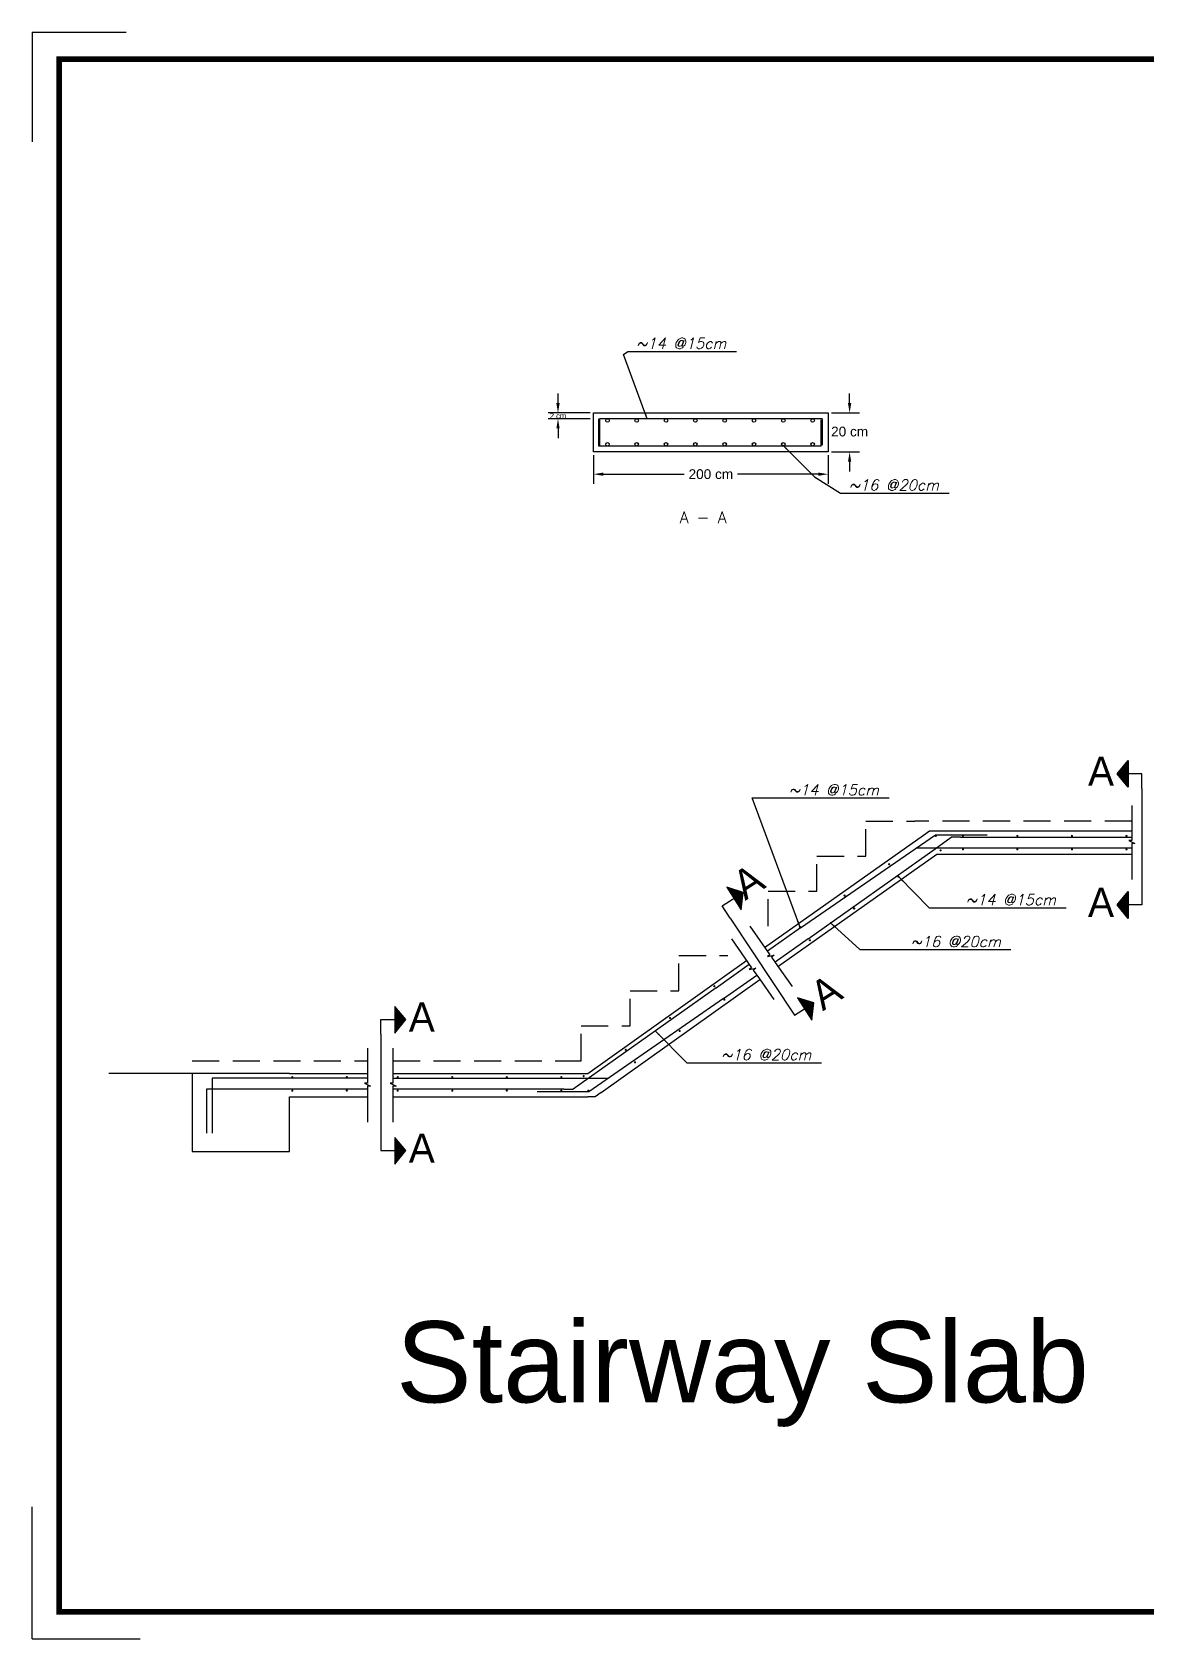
# Model space of a CAD drawing. Header units: inches. Extents: x -1152 to 1352, y 183 to 608.
# Drawn here: x 904.05 to 924.64, y 288.97 to 318.67 of the extents above; entities that cross this region are included whole.
import ezdxf

# ---------------------------------------------------------------- set-up
doc = ezdxf.new("R2010")
doc.units = ezdxf.units.IN
doc.header["$MEASUREMENT"] = 0
for name, pattern in [('CENTER2', [1.125, 0.75, -0.125, 0.125, -0.125]), ('DASHED', [0.75, 0.5, -0.25]), ('HIDDEN', [0.375, 0.25, -0.125])]:
    doc.linetypes.add(name, pattern=pattern)
for name, color, linetype in [('1', 1, 'Continuous'), ('AX', 1, 'CENTER2'), ('SAZE_DRAWINGS', 7, 'Continuous'), ('T4', 4, 'Continuous')]:
    doc.layers.add(name, color=color, linetype=linetype)
doc.layers.add('Layer4', color=252, linetype='Continuous', lineweight=25)
doc.styles.add('DIM', font='txt')
doc.styles.add('ROMANC', font='romanc')
doc.styles.add('SAZE_STYLE', font='romancp.shx', dxfattribs={"oblique": 15})
doc.styles.get("Standard").update_dxf_attribs({"font": 'arial.ttf'})
doc.dimstyles.new('SAZE_DIM_STYLE', dxfattribs={"dimtxt": 0.2, "dimasz": 0.2, "dimexe": 0.1, "dimexo": 0.05, "dimgap": 0.05, "dimtad": 0, "dimzin": 0, "dimdsep": 46, "dimtxsty": 'SAZE_STYLE', "dimcen": 0.09, "dimclrd": 2, "dimclre": 2, "dimclrt": 3, "dimadec": 0, "dimazin": 0, "dimtfac": 1, "dimtdec": 4, "dimtix": 1, "dimtmove": 1, "dimatfit": 3, "dimfxl": 1, "dimtolj": 1, "dimtzin": 0, "dimarcsym": 0})
doc.dimstyles.get("Standard").update_dxf_attribs({"dimtxt": 0.18, "dimasz": 0.18, "dimexe": 0.18, "dimexo": 0.0625, "dimgap": 0.09, "dimtad": 0, "dimtih": 1, "dimtoh": 1, "dimdec": 4, "dimzin": 0, "dimdsep": 46, "dimtxsty": 'Standard', "dimcen": 0.09, "dimadec": 0, "dimazin": 0, "dimtfac": 1, "dimtdec": 4, "dimtofl": 0, "dimtmove": 0, "dimatfit": 3, "dimfxl": 1, "dimtolj": 1, "dimtzin": 0, "dimarcsym": 0})

# ---------------------------------------------------------------- blocks, each defined once
blk = doc.blocks.new('*D402')
at = {"color": 0, "lineweight": -2, "transparency": 16777216}
for p, q in [((913.768, 311.813), (913.768, 311.993)), ((914.364, 311.633), (913.588, 311.633)), ((914.364, 311.525), (913.588, 311.525)), ((913.768, 311.345), (913.768, 311.165))]:
    blk.add_line(p, q, dxfattribs=at)
at = {"color": 0, "transparency": 16777216}
for points in [[(913.738, 311.813), (913.798, 311.813), (913.768, 311.633)], [(913.738, 311.345), (913.798, 311.345), (913.768, 311.525)]]:
    blk.add_solid(points, dxfattribs=at)
at = {"layer": 'DEFPOINTS', "color": 0, "transparency": 16777216}
for p in [(914.426, 311.633), (913.768, 311.525), (914.426, 311.525)]:
    blk.add_point(p, dxfattribs=at)
at = {"color": 0, "transparency": 16777216, "insert": (913.768, 311.579), "char_height": 0.18, "attachment_point": 5}
blk.add_mtext('\\A1;{\\H0.55556x;2 cm}', dxfattribs=at)
blk = doc.blocks.new('*D403')
at = {"color": 0, "lineweight": -2, "transparency": 16777216}
for p, q in [((914.426, 310.849), (914.426, 310.32)), ((918.761, 310.849), (918.761, 310.32)), ((914.606, 310.5), (916.103, 310.5)), ((918.581, 310.5), (917.084, 310.5))]:
    blk.add_line(p, q, dxfattribs=at)
at = {"color": 0, "transparency": 16777216}
for points in [[(914.606, 310.53), (914.606, 310.47), (914.426, 310.5)], [(918.581, 310.53), (918.581, 310.47), (918.761, 310.5)]]:
    blk.add_solid(points, dxfattribs=at)
at = {"layer": 'DEFPOINTS', "color": 0, "transparency": 16777216}
for p in [(914.426, 310.911), (918.761, 310.911), (918.761, 310.5)]:
    blk.add_point(p, dxfattribs=at)
at = {"color": 0, "transparency": 16777216, "insert": (916.594, 310.5), "char_height": 0.18, "attachment_point": 5}
blk.add_mtext('\\A1;200 cm', dxfattribs=at)
blk = doc.blocks.new('*D404')
at = {"color": 0, "lineweight": -2, "transparency": 16777216}
for p, q in [((919.159, 311.813), (919.159, 311.993)), ((918.823, 311.633), (919.339, 311.633)), ((918.823, 310.911), (919.339, 310.911)), ((919.159, 310.731), (919.159, 310.551))]:
    blk.add_line(p, q, dxfattribs=at)
at = {"color": 0, "transparency": 16777216}
for points in [[(919.129, 311.813), (919.189, 311.813), (919.159, 311.633)], [(919.129, 310.731), (919.189, 310.731), (919.159, 310.911)]]:
    blk.add_solid(points, dxfattribs=at)
at = {"layer": 'DEFPOINTS', "color": 0, "transparency": 16777216}
for p in [(918.761, 311.633), (918.761, 310.911), (919.159, 310.911)]:
    blk.add_point(p, dxfattribs=at)
at = {"color": 0, "transparency": 16777216, "insert": (919.159, 311.287), "char_height": 0.18, "attachment_point": 5}
blk.add_mtext('\\A1;20 cm', dxfattribs=at)

msp = doc.modelspace()

# ---------------------------------------------------------------- hatches: boundary and pattern name
h = msp.add_hatch(color=256)
h.dxf.hatch_style = 1
h.paths.add_polyline_path([(924.30684, 305.20675), (924.10265, 304.96328), (924.30684, 304.96328)])
h = msp.add_hatch(color=256)
h.dxf.hatch_style = 1
h.paths.add_polyline_path([(924.30684, 304.71205), (924.30684, 304.96328), (924.10265, 304.96328)])
h = msp.add_hatch(color=256)
h.dxf.hatch_style = 1
h.paths.add_polyline_path([(917.01971, 302.66006), (917.19176, 302.77003), (916.88859, 302.86522)])
h = msp.add_hatch(color=256)
h.dxf.hatch_style = 1
h.paths.add_polyline_path([(917.19176, 302.77003), (917.01971, 302.66006), (917.155, 302.44838)])
h = msp.add_hatch(color=256)
h.dxf.hatch_style = 1
h.paths.add_polyline_path([(924.30684, 302.78354), (924.10265, 302.54007), (924.30684, 302.54007)])
h = msp.add_hatch(color=256)
h.dxf.hatch_style = 1
h.paths.add_polyline_path([(924.30684, 302.28884), (924.30684, 302.54007), (924.10265, 302.54007)])
h = msp.add_hatch(color=256)
h.dxf.hatch_style = 1
h.paths.add_polyline_path([(910.74963, 300.41886), (910.95382, 300.41886), (910.74963, 300.66234)])
h = msp.add_hatch(color=256)
h.dxf.hatch_style = 1
h.paths.add_polyline_path([(918.32467, 300.61824), (918.49672, 300.7282), (918.19355, 300.82339)])
h = msp.add_hatch(color=256)
h.dxf.hatch_style = 1
h.paths.add_polyline_path([(918.49672, 300.7282), (918.32467, 300.61824), (918.45996, 300.40655)])
h = msp.add_hatch(color=256)
h.dxf.hatch_style = 1
h.paths.add_polyline_path([(910.95382, 300.41886), (910.74963, 300.41886), (910.74963, 300.16764)])
h = msp.add_hatch(color=256)
h.dxf.hatch_style = 1
h.paths.add_polyline_path([(910.74963, 297.99565), (910.95382, 297.99565), (910.74963, 298.23912)])
h = msp.add_hatch(color=256)
h.dxf.hatch_style = 1
h.paths.add_polyline_path([(910.95382, 297.99565), (910.74963, 297.99565), (910.74963, 297.74442)])

# ---------------------------------------------------------------- linework, layer by layer
for p, q in [((914.42637, 311.63347), (918.76097, 311.63347)), ((914.42637, 310.91104), (914.42637, 311.63347)), ((918.76097, 311.63347), (918.76097, 310.91104)), ((914.52249, 311.01941), (914.52249, 311.52398)), ((918.6526, 311.52511), (914.53474, 311.52511)), ((914.53474, 311.52511), (914.53474, 311.02924)), ((918.63427, 311.01941), (918.63427, 311.50552)), ((918.6526, 311.52511), (918.6526, 311.03948)), ((918.63427, 311.01941), (914.52249, 311.01941)), ((918.76097, 310.91104), (914.42637, 310.91104)), ((924.10265, 304.96328), (924.30684, 305.20675)), ((924.30684, 305.20675), (924.30684, 304.71205)), ((924.56373, 304.96328), (924.10265, 304.96328)), ((924.30684, 304.71205), (924.10265, 304.96328)), ((924.56373, 304.69181), (924.56373, 304.96328)), ((924.56373, 304.69181), (924.56373, 302.54007)), ((924.37449, 304.37391), (924.37449, 303.72585)), ((918.25304, 302.11398), (920.74432, 303.83647)), ((920.52536, 303.82649), (920.63738, 303.90556)), ((920.63738, 303.90556), (920.77449, 303.90556)), ((920.74432, 303.83647), (921.70168, 303.83647)), ((920.77449, 303.90556), (924.37449, 303.90556)), ((917.58432, 301.75036), (920.52536, 303.82649)), ((918.39125, 301.91152), (920.73867, 303.57711)), ((924.37449, 303.58664), (920.38299, 303.58664)), ((920.73867, 303.57711), (921.03457, 303.78791)), ((921.20918, 303.78791), (921.03457, 303.78791)), ((921.20918, 303.78791), (924.37449, 303.78791)), ((924.37449, 303.72585), (924.32133, 303.72585)), ((924.32133, 303.72585), (924.43296, 303.67408)), ((924.43296, 303.67408), (924.37449, 303.67408)), ((924.37449, 303.67408), (924.37449, 303.47356)), ((917.83346, 301.39744), (920.77449, 303.47356)), ((920.77449, 303.47356), (924.37449, 303.47356)), ((924.37449, 303.47356), (924.37449, 303.0052)), ((916.80325, 302.52173), (917.19176, 302.77003)), ((917.19176, 302.77003), (916.88859, 302.86522)), ((916.88859, 302.86522), (917.155, 302.44838)), ((917.155, 302.44838), (917.19176, 302.77003)), ((924.10265, 302.54007), (924.30684, 302.78354)), ((924.30684, 302.78354), (924.30684, 302.28884)), ((916.94944, 302.29299), (916.80325, 302.52173)), ((924.56373, 302.54007), (924.10265, 302.54007)), ((924.30684, 302.28884), (924.10265, 302.54007)), ((916.94944, 302.29299), (918.13984, 300.50012)), ((917.31216, 302.14823), (917.68387, 301.61737)), ((918.25304, 302.11398), (917.63973, 301.6804)), ((916.97451, 301.90817), (917.34622, 301.37731)), ((918.39125, 301.91152), (917.78106, 301.47856)), ((914.31699, 299.42175), (917.25123, 301.51297)), ((917.68387, 301.61737), (917.64032, 301.58688)), ((917.64032, 301.58688), (917.76145, 301.60849)), ((917.76145, 301.60849), (917.71356, 301.57496)), ((917.71356, 301.57496), (917.82857, 301.4107)), ((914.56443, 299.06764), (917.49875, 301.15947)), ((916.69126, 301.00829), (917.30145, 301.44125)), ((916.82946, 300.80583), (917.44278, 301.23941)), ((917.34622, 301.37731), (917.30267, 301.34682)), ((917.30267, 301.34682), (917.42381, 301.36843)), ((917.42381, 301.36843), (917.37592, 301.3349)), ((917.37592, 301.3349), (917.49093, 301.17064)), ((917.49093, 301.17064), (917.75957, 300.78699)), ((917.82857, 301.4107), (918.09721, 301.02705)), ((916.69126, 301.00829), (914.34384, 299.34271)), ((910.95382, 300.41886), (910.74963, 300.66234)), ((910.74963, 300.66234), (910.74963, 300.16764)), ((916.82946, 300.80583), (914.33818, 299.08335)), ((918.13984, 300.50012), (918.49672, 300.7282)), ((918.49672, 300.7282), (918.19355, 300.82339)), ((918.19355, 300.82339), (918.45996, 300.40655)), ((918.45996, 300.40655), (918.49672, 300.7282)), ((910.49274, 300.1474), (910.49274, 300.41886)), ((910.49274, 300.41886), (910.95382, 300.41886)), ((910.74963, 300.16764), (910.95382, 300.41886)), ((910.49274, 300.1474), (910.49274, 297.99565)), ((910.2461, 299.8901), (910.2461, 299.24204)), ((910.71699, 299.8901), (910.71699, 299.24204)), ((908.8061, 299.42175), (907.0061, 299.42175)), ((907.0061, 299.42175), (907.0061, 297.98175)), ((908.8061, 299.42175), (910.2461, 299.42175)), ((910.71699, 299.42175), (914.31699, 299.42175)), ((910.2461, 299.1319), (907.26846, 299.1319)), ((907.26846, 299.1319), (907.26846, 298.32155)), ((910.2461, 299.33317), (907.37737, 299.33317)), ((907.37737, 299.33317), (907.37737, 298.31624)), ((910.2461, 299.24204), (910.19294, 299.24204)), ((910.19294, 299.24204), (910.30457, 299.19027)), ((910.30457, 299.19027), (910.2461, 299.19027)), ((910.2461, 299.19027), (910.2461, 298.98975)), ((910.71699, 299.24204), (910.66383, 299.24204)), ((910.66383, 299.24204), (910.77546, 299.19027)), ((910.70801, 299.33317), (914.69952, 299.33317)), ((913.87332, 299.1319), (910.70801, 299.1319)), ((910.77546, 299.19027), (910.71699, 299.19027)), ((910.71699, 299.19027), (910.71699, 298.98975)), ((914.33818, 299.08335), (913.38083, 299.08335)), ((913.87332, 299.1319), (914.04793, 299.1319)), ((914.34384, 299.34271), (914.04793, 299.1319)), ((908.8061, 297.98175), (908.8061, 298.98975)), ((908.8061, 298.98975), (910.2461, 298.98975)), ((910.2461, 298.98975), (910.2461, 298.52139)), ((910.71699, 298.98975), (914.31699, 298.98975)), ((910.71699, 298.98975), (910.71699, 298.52139)), ((914.45418, 298.98975), (914.31699, 298.98975)), ((914.56443, 299.06764), (914.45418, 298.98975)), ((910.95382, 297.99565), (910.74963, 298.23912)), ((910.74963, 298.23912), (910.74963, 297.74442)), ((907.0061, 297.98175), (908.8061, 297.98175)), ((910.49274, 297.99565), (910.95382, 297.99565)), ((910.74963, 297.74442), (910.95382, 297.99565))]:
    msp.add_line(p, q)
at = {"linetype": 'DASHED'}
for p, q in [((919.45898, 303.44085), (919.45898, 304.08885)), ((919.45898, 304.08885), (920.36258, 304.08885)), ((924.37449, 304.08885), (920.36258, 304.08885)), ((918.55538, 302.79285), (918.55538, 303.44085)), ((918.55538, 303.44085), (919.45898, 303.44085)), ((917.65178, 302.14485), (917.65178, 302.79285)), ((917.65178, 302.79285), (918.55538, 302.79285)), ((916.00435, 300.95217), (916.00435, 301.60017)), ((916.00435, 301.60017), (916.90795, 301.60017)), ((915.10075, 300.30417), (915.10075, 300.95217)), ((915.10075, 300.95217), (916.00435, 300.95217)), ((914.19715, 299.65617), (914.19715, 300.30417)), ((914.19715, 300.30417), (915.10075, 300.30417)), ((907.0061, 299.65617), (910.2461, 299.65617)), ((910.71699, 299.65617), (914.19715, 299.65617))]:
    msp.add_line(p, q, dxfattribs=at)
for centre in [(914.68204, 311.49167), (915.22386, 311.49167), (915.76569, 311.49167), (916.30751, 311.49167), (916.84934, 311.49167), (917.39116, 311.49167), (917.93298, 311.49167), (918.47481, 311.49167), (914.68204, 311.05284), (915.22386, 311.05284), (915.76569, 311.05284), (916.30751, 311.05284), (916.84934, 311.05284), (917.39116, 311.05284), (917.93298, 311.05284), (918.47481, 311.05284)]:
    msp.add_circle(centre, 0.03251)
at = {"layer": '1'}
msp.add_line((907.0061, 299.42175), (905.4634, 299.42175), dxfattribs=at)
at = {"layer": 'AX', "linetype": 'HIDDEN', "ltscale": 10, "const_width": 0.01984}
for points in [[(920.76441, 303.81392, -1), (920.74457, 303.81392, -1)], [(921.26329, 303.81392, -1), (921.24345, 303.81392, -1)], [(922.27129, 303.81392, -1), (922.25145, 303.81392, -1)], [(922.27129, 303.81392, -1), (922.25145, 303.81392, -1)], [(923.27929, 303.81392, -1), (923.25945, 303.81392, -1)], [(924.28729, 303.81392, -1), (924.26745, 303.81392, -1)], [(920.85034, 303.54647, 1), (920.83049, 303.54647, 1)], [(921.26329, 303.56521, 1), (921.24345, 303.56521, 1)], [(922.27129, 303.56521, 1), (922.25145, 303.56521, 1)], [(922.27129, 303.56521, 1), (922.25145, 303.56521, 1)], [(923.27929, 303.56521, 1), (923.25945, 303.56521, 1)], [(924.28729, 303.56521, 1), (924.26745, 303.56521, 1)], [(919.8999, 303.29028, -1), (919.88006, 303.29028, -1)], [(920.0657, 303.06862, 1), (920.05915, 303.04989, 1)], [(919.07478, 302.71129, -1), (919.05494, 302.71129, -1)], [(919.24663, 302.48109, 1), (919.24008, 302.46236, 1)], [(918.24966, 302.13229, -1), (918.22981, 302.13229, -1)], [(918.42756, 301.89357, 1), (918.421, 301.87484, 1)], [(916.65495, 301.02624, 1), (916.6615, 301.04497, 1)], [(916.83285, 300.78752, -1), (916.85269, 300.78752, -1)], [(915.83588, 300.43872, 1), (915.84243, 300.45745, 1)], [(916.00773, 300.20853, -1), (916.02757, 300.20853, -1)], [(915.0168, 299.8512, 1), (915.02336, 299.86993, 1)], [(914.23217, 299.37334, 1), (914.25201, 299.37334, 1)], [(915.1826, 299.62953, -1), (915.20245, 299.62953, -1)], [(908.8457, 299.35461, 1), (908.86554, 299.35461, 1)], [(908.8457, 299.1059, -1), (908.86554, 299.1059, -1)], [(909.8537, 299.35461, 1), (909.87354, 299.35461, 1)], [(909.8537, 299.1059, -1), (909.87354, 299.1059, -1)], [(910.79521, 299.35461, 1), (910.81506, 299.35461, 1)], [(910.79521, 299.1059, -1), (910.81506, 299.1059, -1)], [(911.80321, 299.35461, 1), (911.82306, 299.35461, 1)], [(911.80321, 299.1059, -1), (911.82306, 299.1059, -1)], [(912.81121, 299.35461, 1), (912.83106, 299.35461, 1)], [(912.81121, 299.35461, 1), (912.83106, 299.35461, 1)], [(912.81121, 299.1059, -1), (912.83106, 299.1059, -1)], [(912.81121, 299.1059, -1), (912.83106, 299.1059, -1)], [(913.81921, 299.35461, 1), (913.83906, 299.35461, 1)], [(913.81921, 299.1059, -1), (913.83906, 299.1059, -1)], [(914.31809, 299.1059, -1), (914.33794, 299.1059, -1)]]:
    msp.add_lwpolyline(points, format="xyb", close=True, dxfattribs=at)
at = {"layer": 'Layer4'}
for p, q in [((904.04598, 318.67127), (904.04598, 316.64109)), ((904.04598, 318.67127), (905.7866, 318.67127)), ((904.04598, 288.97127), (904.04598, 291.40892)), ((904.04598, 288.97127), (906.04601, 288.97127))]:
    msp.add_line(p, q, dxfattribs=at)
at = {"layer": 'Layer4', "const_width": 0.1}
msp.add_lwpolyline([(904.54598, 318.17127), (945.54598, 318.17127), (945.54598, 289.47127), (904.54598, 289.47127)], close=True, dxfattribs=at)

# ---------------------------------------------------------------- texts
at = {"char_height": 0.54, "style": 'DIM'}
for insert, attachment_point in [((923.56598, 305.28028), 1), ((923.56598, 302.85707), 1), ((911.49049, 300.73587), 3), ((911.49049, 298.31265), 3)]:
    msp.add_mtext_dynamic_manual_height_columns('A', width=109.0626382, gutter_width=50, heights=[0], dxfattribs=dict(at, insert=insert, attachment_point=attachment_point))
at = {"char_height": 0.54, "attachment_point": 3, "rotation": 32.583301, "style": 'DIM'}
for insert in [(917.3432, 303.32615), (918.77821, 301.28433)]:
    msp.add_mtext_dynamic_manual_height_columns('A', width=109.0626382, gutter_width=50, heights=[0], dxfattribs=dict(at, insert=insert))
at = {"color": 6, "insert": (888.65258, 294.84248), "char_height": 1.5, "attachment_point": 1}
msp.add_mtext_dynamic_manual_height_columns('\\pxqc;Stairway Slab', width=57.0507531, gutter_width=36.72032, heights=[0], dxfattribs=at)
at = {"layer": 'SAZE_DRAWINGS', "char_height": 0.2, "attachment_point": 7, "style": 'SAZE_STYLE'}
for s, insert in [('\\A1;~14 @15cm', (915.2102, 312.81788)), ('\\A1;~16 @20cm', (919.14156, 310.19942)), ('\\A1;~14 @15cm', (918.03266, 304.56528)), ('\\A1;~14 @15cm', (921.3053, 302.53466)), ('\\A1;~16 @20cm', (920.28514, 301.76096)), ('\\A1;~16 @20cm', (916.78215, 299.67045))]:
    msp.add_mtext(s, dxfattribs=dict(at, insert=insert))
at = {"layer": 'T4', "style": 'ROMANC'}
msp.add_text('A - A', height=0.214928, dxfattribs=at).set_placement((916.0178, 309.59654))

# ---------------------------------------------------------------- dimensions: what is measured, and where the dimension line sits
for base, p1, p2, text, picture, middle in [((913.76805, 311.52511), (914.42637, 311.63347), (914.42637, 311.52511), '{\\H0.55556x;2 cm}', '*D402', (913.76805, 311.57929)), ((919.15948, 310.91104), (918.76097, 311.63347), (918.76097, 310.91104), '20 cm', '*D404', (919.15948, 311.28677))]:
    dim = msp.add_linear_dim(base=base, p1=p1, p2=p2, angle=90, text=text, dimstyle='Standard')
    dim.commit()
    dim.dimension.update_dxf_attribs({"geometry": picture, "text_midpoint": middle, "dimtype": 160})
dim = msp.add_linear_dim(base=(918.76097, 310.50002), p1=(914.42637, 310.91104), p2=(918.76097, 310.91104), text='200 cm', dimstyle='Standard')
dim.commit()
dim.dimension.update_dxf_attribs({"geometry": '*D403', "text_midpoint": (916.59367, 310.50002)})

# ---------------------------------------------------------------- leaders
at = {"layer": 'SAZE_DRAWINGS', "annotation_type": 0, "has_hookline": 1, "hookline_direction": 0, "text_width": 1.85714}
for points in [[(915.41694, 311.52511), (914.97584, 312.71406), (915.0602, 312.76788), (915.1602, 312.76788)], [(917.92348, 311.03792), (918.51019, 310.44818), (918.99156, 310.14942), (919.09156, 310.14942)], [(918.2394, 302.13739), (917.3572, 304.51528), (917.98266, 304.51528)], [(920.07618, 303.0483), (920.62984, 302.48466), (921.2553, 302.48466)], [(918.79705, 302.21439), (919.35071, 301.71096), (920.23514, 301.71096)], [(915.56407, 300.21018), (916.15078, 299.62045), (916.73215, 299.62045)]]:
    msp.add_leader(points, dimstyle='SAZE_DIM_STYLE', override={"dimasz": 0.1, "dimgap": 0.05, "dimtad": 1, "dimdec": 3, "dimse1": 1, "dimse2": 1, "dimclrd": 2}, dxfattribs=at)

doc.saveas('drawing.dxf')
